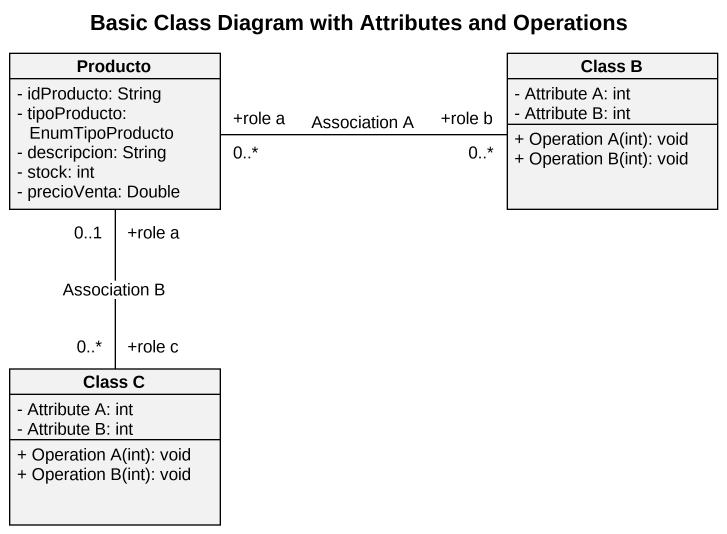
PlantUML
@startuml
title Basic Class Diagram with Attributes and Operations
hide circle
hide empty members
skinparam classAttributeIconSize 0
class Producto {
  - idProducto: String
  - tipoProducto: EnumTipoProducto
  - descripcion: String
  - stock: int
  - precioVenta: Double
}
class "Class B" as Class_B {
  - Attribute A: int
  - Attribute B: int
  + Operation A(int): void
  + Operation B(int): void
}
class "Class C" as Class_C {
  - Attribute A: int
  - Attribute B: int
  + Operation A(int): void
  + Operation B(int): void
}
Producto "+role a\n0..*" -right- "+role b\n0..*" Class_B : Association A
Producto "+role a\n0..1" -- "+role c\n0..*" Class_C : Association B
@enduml
